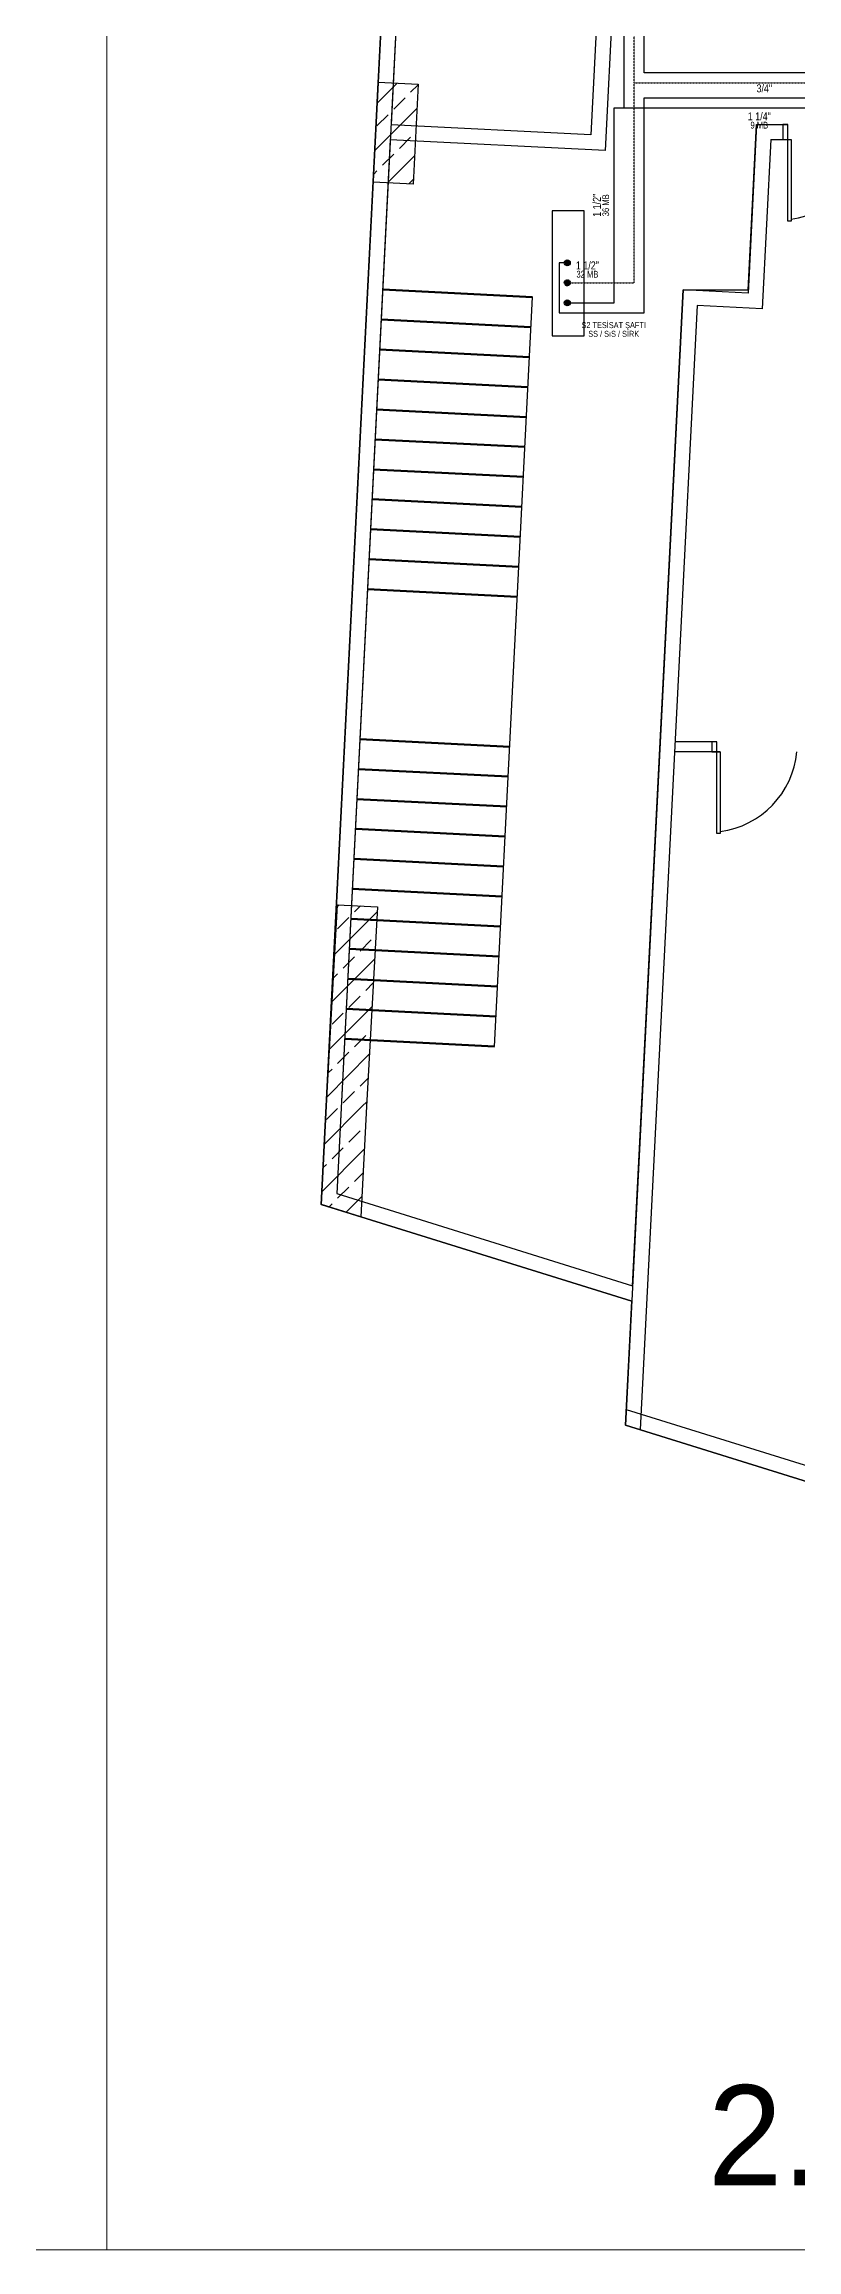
# Model space of a CAD drawing. Header units: centimetres. Extents: x 247996 to 315152, y -468471 to -440326.
# Drawn here: x 256563 to 257316, y -447827 to -445621 of the extents above; entities that cross this region are included whole.
import ezdxf
from ezdxf.enums import TextEntityAlignment as Align

# ---------------------------------------------------------------- set-up
doc = ezdxf.new("R2010")
doc.units = ezdxf.units.CM
doc.linetypes.add('0', pattern=[500, 500])
doc.linetypes.add('BASMA HATTI', pattern=[0.375, 0.25, -0.125])
for name, color, linetype, lineweight in [('SCOTT-ANTED', 144, 'CONTINUOUS', 0), ('SCOTT-MTY-SICAKSU-BORU', 1, 'BASMA HATTI', 30), ('SCOTT-MTY-SOGUKSU-BORU', 5, '0', 30), ('SCOTT-MTY-TEMIZSU-CAP', 101, 'CONTINUOUS', 30)]:
    doc.layers.add(name, color=color, linetype=linetype, lineweight=lineweight)
for name, color, linetype in [('SCOTT-MKDU0', 50, 'CONTINUOUS'), ('SCOTT-MTY-SIRKULASYON-BORU', 31, 'Continuous'), ('SCOTT-MTY-TES-SAFT', 8, 'Continuous')]:
    doc.layers.add(name, color=color, linetype=linetype)
doc.styles.add('ROTAS', font='arial.ttf')

# ---------------------------------------------------------------- blocks, each defined once
blk = doc.blocks.new('T-KOLON-T')
blk.add_hatch(color=7).paths.add_polyline_path([(3, 0), (2.8, 1.1), (2.1, 2.1), (1.1, 2.8), (0, 3), (-1.1, 2.8), (-2.1, 2.1), (-2.8, 1.1), (-3, 0), (-2.8, -1.1), (-2.1, -2.1), (-1.1, -2.8), (0, -3), (1.1, -2.8), (2.1, -2.1), (2.8, -1.1)])
blk.add_circle((0, 0), 3)
blk = doc.blocks.new('UHFGDUHGUFDGHD')
at = {"color": 3, "lineweight": 50}
for p, q in [((556704.4, 4532504.1), (556854.4, 4532504.1)), ((556704.4, 4532474.1), (556854.4, 4532474.1)), ((556704.4, 4532444.1), (556854.4, 4532444.1)), ((556704.4, 4532414.1), (556854.4, 4532414.1)), ((556704.4, 4532384.1), (556854.4, 4532384.1)), ((556704.4, 4532354.1), (556854.4, 4532354.1)), ((556704.4, 4532354.1), (556854.4, 4532354.1)), ((556704.4, 4532324.1), (556854.4, 4532324.1)), ((556704.4, 4532294.1), (556854.4, 4532294.1)), ((556704.4, 4532264.1), (556854.4, 4532264.1)), ((556704.4, 4532234.1), (556854.4, 4532234.1)), ((556704.4, 4532204.1), (556854.4, 4532204.1)), ((556704.4, 4532054.1), (556854.4, 4532054.1)), ((556704.4, 4532024.1), (556854.4, 4532024.1)), ((556704.4, 4531994.1), (556854.4, 4531994.1)), ((556704.4, 4531964.1), (556854.4, 4531964.1)), ((556704.4, 4531934.1), (556854.4, 4531934.1)), ((556704.4, 4531904.1), (556854.4, 4531904.1)), ((556704.4, 4531904.1), (556854.4, 4531904.1)), ((556704.4, 4531874.1), (556854.4, 4531874.1)), ((556704.4, 4531844.1), (556854.4, 4531844.1)), ((556704.4, 4531814.1), (556854.4, 4531814.1)), ((556704.4, 4531784.1), (556854.4, 4531784.1)), ((556704.4, 4531754.1), (556854.4, 4531754.1))]:
    blk.add_line(p, q, dxfattribs=at)

msp = doc.modelspace()

# ---------------------------------------------------------------- linework, layer by layer
at = {"layer": 'SCOTT-ANTED'}
for p, q in [((256625.4, -440326.5), (256625.4, -447826.5)), ((276712.4, -447826.5), (248038.8, -447826.5))]:
    msp.add_line(p, q, dxfattribs=at)
at = {"layer": 'SCOTT-MKDU0', "color": 8, "ltscale": 0.03}
for p, q in [((257027, -443092.8), (256840, -446781.3)), ((256840, -446781.3), (257027, -443092.8)), ((257036.4, -443204.7), (256855.6, -446770.5)), ((256919.9, -445502.2), (256909.8, -445702)), ((257119.6, -445512.3), (257109.5, -445712.1)), ((257135.4, -445498.1), (257123.7, -445727.8)), ((256891.8, -445759.4), (256896.9, -445659.5)), ((256895.9, -445680.5), (256915.9, -445660.5)), ((256896.9, -445659.5), (256936.8, -445661.5)), ((256929.3, -445669.5), (256936.8, -445662)), ((256936.8, -445661.5), (256931.8, -445761.4)), ((256893.5, -445727.8), (256935.6, -445685.7)), ((256912.5, -445686.4), (256923.7, -445675.1)), ((256895.6, -445703.2), (256906.9, -445692)), ((257109.5, -445712.1), (256909.8, -445702)), ((257275.2, -445701.7), (257266.7, -445870.3)), ((257266.9, -445867), (257275.2, -445701.7)), ((257275.2, -445701.7), (257306.4, -445701.7)), ((257275.2, -445701.7), (257306.4, -445701.7)), ((256909, -445716.9), (256855.6, -446770.5)), ((256901.3, -445742.5), (256912.5, -445731.3)), ((256906.1, -445760.1), (256933.2, -445733)), ((257123.7, -445727.8), (256909, -445716.9)), ((256918.1, -445725.7), (256929.3, -445714.4)), ((257289.5, -445716.7), (257280.9, -445886)), ((257289.5, -445716.7), (257309.8, -445716.7)), ((256892.4, -445751.4), (256895.6, -445748.1)), ((256931.8, -445761.4), (256891.8, -445759.4)), ((256927.4, -445761.2), (256932, -445756.6)), ((257013.2, -446623.4), (257051.2, -445874.3)), ((257201.8, -445867), (257144.2, -447001.9)), ((257151.3, -446862.7), (257201.8, -445867)), ((257216, -445882.7), (257159, -447006.5)), ((257266.7, -445870.3), (257201.8, -445867)), ((257201.8, -445867), (257266.9, -445867)), ((257280.9, -445886), (257216, -445882.7)), ((257235.6, -446318.8), (257193.9, -446318.8)), ((257238.9, -446328.8), (257193.9, -446328.8)), ((256845.2, -446681.5), (256856.2, -446481.8)), ((256856.1, -446483.6), (256857.9, -446481.8)), ((256856.2, -446481.8), (256896.1, -446483.8)), ((256873.2, -446489), (256879.2, -446482.9)), ((256853.5, -446531.1), (256895.9, -446488.8)), ((256856.3, -446505.8), (256867.6, -446494.6)), ((256896.1, -446483.8), (256885.2, -446683.6)), ((256878.8, -446528.3), (256890, -446517)), ((256850.9, -446578.6), (256893.2, -446536.3)), ((256862, -446545.1), (256873.2, -446533.9)), ((256852.2, -446554.9), (256856.3, -446550.7)), ((256884.4, -446567.5), (256891.9, -446560)), ((256848.3, -446626.2), (256890.6, -446583.8)), ((256850.7, -446601.2), (256862, -446590)), ((256867.6, -446584.4), (256878.8, -446573.2)), ((256873.2, -446623.7), (256884.4, -446612.5)), ((256845.7, -446673.7), (256888, -446631.3)), ((256856.3, -446640.5), (256867.6, -446629.3)), ((256847, -446649.9), (256850.7, -446646.1)), ((256878.8, -446663), (256886.7, -446655)), ((256840.2, -446781.4), (256845.2, -446681.5)), ((256862, -446679.8), (256873.2, -446668.6)), ((256880.9, -446683.3), (256885.4, -446678.8)), ((256843.2, -446721), (256880.9, -446683.3)), ((256845.1, -446696.6), (256856.3, -446685.4)), ((256860.1, -446682.2), (256860.1, -446682.2)), ((256860.1, -446682.3), (256860.1, -446682.3)), ((256885.2, -446683.5), (256879.6, -446793.7)), ((256850.7, -446735.9), (256862, -446724.7)), ((256867.6, -446719.1), (256878.8, -446707.9)), ((256840.8, -446768.3), (256883, -446726.1)), ((256842, -446744.6), (256845.1, -446741.5)), ((256856.3, -446775.2), (256867.6, -446764)), ((256873.2, -446758.4), (256881.8, -446749.8)), ((256840, -446781.3), (257150.5, -446878.1)), ((257150.5, -446878.1), (256840, -446781.3)), ((256879.6, -446793.7), (256840.2, -446781.4)), ((256847.8, -446783.7), (256850.7, -446780.8)), ((256855.6, -446770.5), (257151.3, -446862.7)), ((256855.6, -446770.5), (257151.3, -446862.7)), ((256864.9, -446789.1), (256880.6, -446773.4)), ((257144.2, -447001.9), (257150.5, -446878.1)), ((257145, -446986.4), (257653.7, -447145)), ((257144.2, -447001.9), (258188.5, -447327.5)), ((258188.5, -447327.5), (257144.2, -447001.9))]:
    msp.add_line(p, q, dxfattribs=at)
for points in [[(257306.4, -445701.7), (257301.4, -445701.7), (257301.4, -445716.7), (257306.4, -445716.7), (257306.4, -445701.7)], [(257235.6, -446318.8), (257230.6, -446318.8), (257230.6, -446328.8), (257235.6, -446328.8), (257235.6, -446318.8)]]:
    msp.add_lwpolyline(points, dxfattribs=at)
for points in [[(257306.4, -445716.7), (257309.8, -445716.7), (257309.8, -445798.5), (257306.4, -445798.5)], [(257235.6, -446328.8), (257238.9, -446328.8), (257238.9, -446410.7), (257235.6, -446410.7)]]:
    msp.add_lwpolyline(points, close=True, dxfattribs=at)
for centre in [(257297.9, -445708.4), (257227, -446320.6)]:
    msp.add_arc(centre, 88.9, 277.6747, 354.6919, dxfattribs=at)
at = {"layer": 'SCOTT-MTY-SICAKSU-BORU'}
for points in [[(257153, -445660), (257153, -445475), (257058, -445475), (257058, -444195), (257243, -444195)], [(257086, -445860), (257153, -445860), (257153, -445660)], [(257153, -445660), (257443, -445660)]]:
    msp.add_lwpolyline(points, dxfattribs=at)
at = {"layer": 'SCOTT-MTY-SIRKULASYON-BORU'}
for points in [[(257403, -445650), (257163, -445650), (257163, -445465), (257048, -445465), (257048, -444185), (257258, -444185)], [(257086, -445840), (257078, -445840), (257078, -445890), (257163, -445890), (257163, -445675), (257403, -445675)]]:
    msp.add_lwpolyline(points, dxfattribs=at)
at = {"layer": 'SCOTT-MTY-SOGUKSU-BORU'}
for points in [[(257143, -445685), (257143, -445485), (257068, -445485), (257068, -444205), (257228, -444205)], [(257086, -445880), (257133, -445880), (257133, -445685), (257143, -445685)], [(257143, -445685), (257413, -445685)]]:
    msp.add_lwpolyline(points, dxfattribs=at)
at = {"layer": 'SCOTT-MTY-TES-SAFT'}
msp.add_lwpolyline([(257071, -445913), (257103, -445913), (257103, -445788), (257071, -445788)], close=True, dxfattribs=at)

# ---------------------------------------------------------------- block references
at = {"layer": 'SCOTT-MKDU0', "color": 8, "ltscale": 0.03, "rotation": 357.0978192426773}
msp.add_blockref('UHFGDUHGUFDGHD', (-528574, -4944371.1), dxfattribs=at)
at = {"layer": 'SCOTT-MTY-SICAKSU-BORU'}
msp.add_blockref('T-KOLON-T', (257086, -445860), dxfattribs=at)
at = {"layer": 'SCOTT-MTY-SIRKULASYON-BORU'}
msp.add_blockref('T-KOLON-T', (257086, -445840), dxfattribs=at)
at = {"layer": 'SCOTT-MTY-SOGUKSU-BORU'}
msp.add_blockref('T-KOLON-T', (257086, -445880), dxfattribs=at)

# ---------------------------------------------------------------- texts
at = {"layer": 'SCOTT-MKDU0', "color": 8, "ltscale": 0.03, "insert": (257226.6, -447661.9), "char_height": 100, "attachment_point": 1}
msp.add_mtext_dynamic_manual_height_columns('2. KAT PLANI', width=6918.504, gutter_width=6, heights=[0], dxfattribs=at)
at = {"layer": 'SCOTT-MTY-TEMIZSU-CAP', "style": 'ROTAS', "width": 0.8}
for s, height, p in [('3/4"', 8, (257283, -445665.6)), ('1 1/4"', 8, (257278, -445693.6)), ('9 MB', 6.8, (257278, -445702.4)), ('1 1/2"', 8, (257106.1, -445842.6)), ('32 MB', 6.8, (257106.1, -445851.4))]:
    msp.add_text(s, height=height, dxfattribs=at).set_placement(p, align=Align.MIDDLE_CENTER)
for s, height, p in [('1 1/2"', 8, (257115.6, -445782.5)), ('36 MB', 6.8, (257124.4, -445782.5))]:
    msp.add_text(s, height=height, rotation=90, dxfattribs=at).set_placement(p, align=Align.MIDDLE_CENTER)
at = {"layer": 'SCOTT-MTY-TES-SAFT', "style": 'ROTAS', "width": 0.8}
for s, p in [('Ş2 TESİSAT ŞAFTI', (257132.4, -445902.3)), ('SS / SıS / SİRK', (257132.4, -445911))]:
    msp.add_text(s, height=6, dxfattribs=at).set_placement(p, align=Align.MIDDLE_CENTER)

doc.saveas('drawing.dxf')
